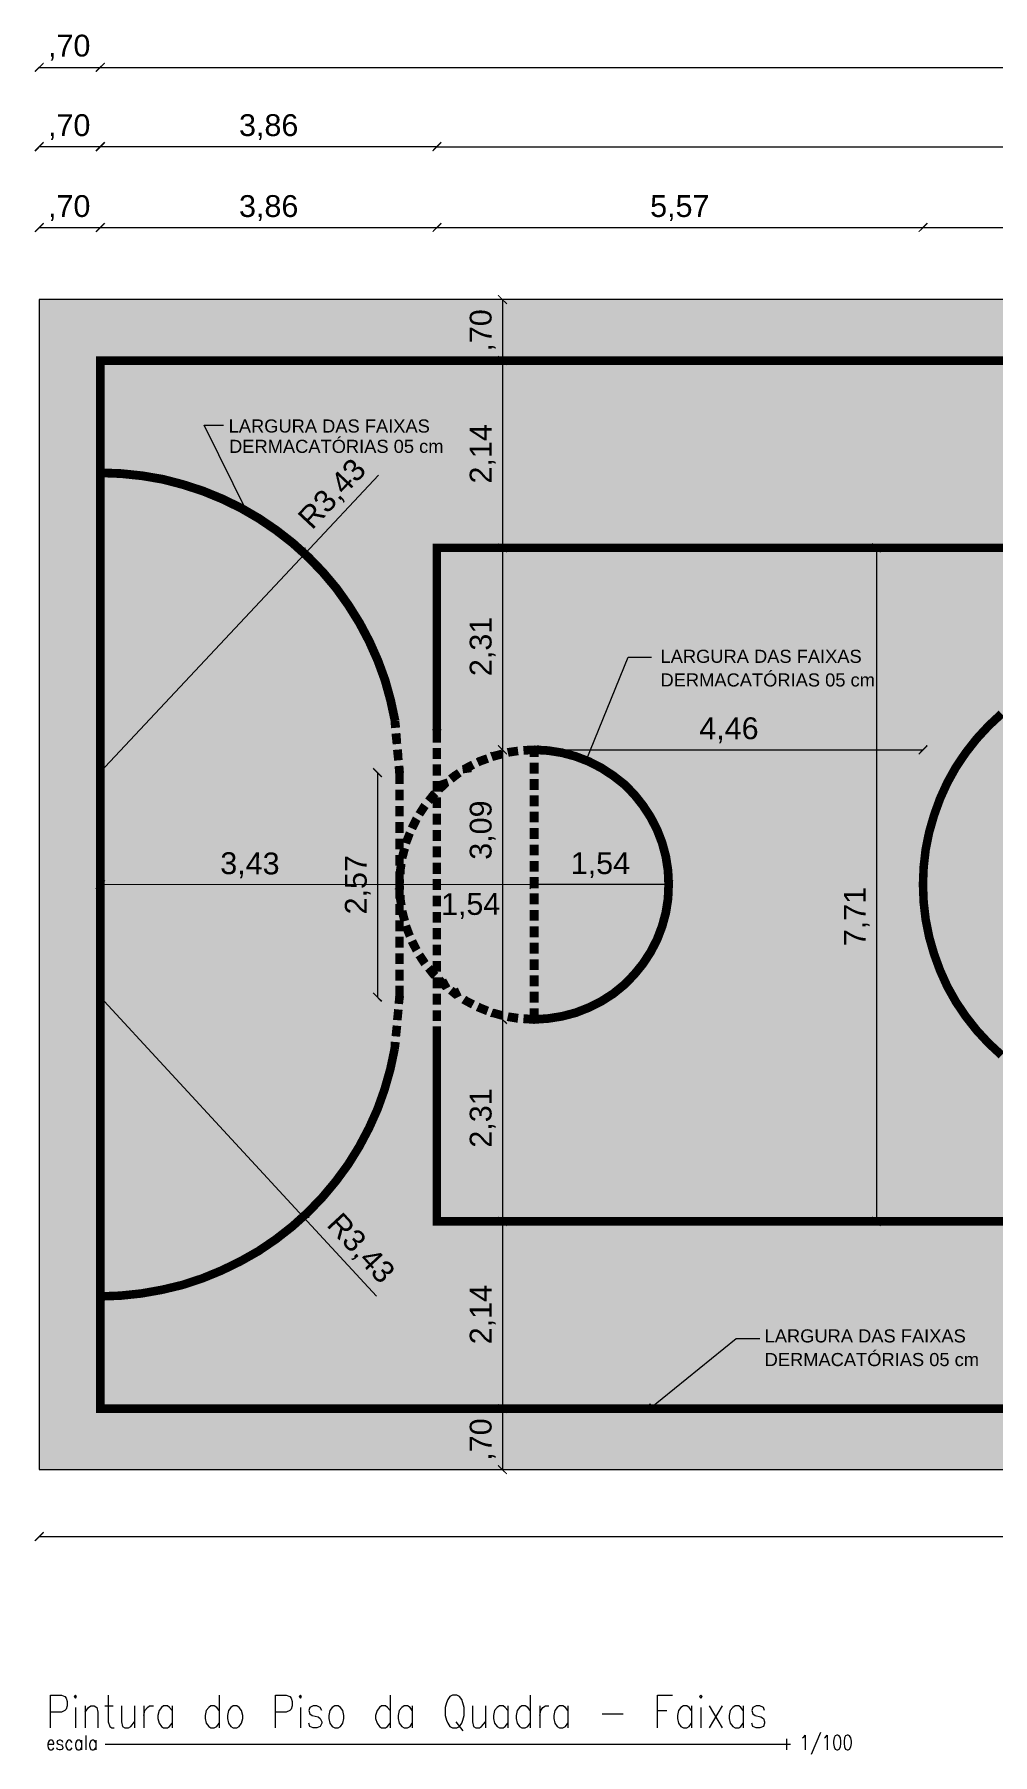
# Model space of a CAD drawing. Extents: x 3377 to 3790, y 1673 to 1846.
# Drawn here: x 3708.98 to 3719.97, y 1737.61 to 1757.32 of the extents above; entities that cross this region are included whole.
import ezdxf

# ---------------------------------------------------------------- set-up
doc = ezdxf.new("R2010")
doc.units = 0
doc.header["$LTSCALE"] = 2
for name, color, linetype in [('PDF12_0', 7, 'Continuous'), ('PDF12_A_Prancha', 7, 'Continuous'), ('PDF12_LINHA', 7, 'Continuous'), ('PDF12_Text', 7, 'Continuous'), ('PDF12_VOLEIBOL', 7, 'Continuous')]:
    doc.layers.add(name, color=color, linetype=linetype)
doc.layers.add('PDF12_BASQUETE', color=7, linetype='Continuous', true_color=0xf8991e)
doc.styles.add('PDF Arial', font='arial.ttf')

msp = doc.modelspace()

# ---------------------------------------------------------------- linework, layer by layer
at = {"layer": 'PDF12_0', "lineweight": 0}
for points in [[(3709.039, 1756.939), (3709.737, 1756.939), (3733.742, 1756.939), (3734.44, 1756.939)], [(3713.598, 1756.029), (3709.737, 1756.029), (3709.039, 1756.029)], [(3709.039, 1755.106), (3709.737, 1755.106), (3713.598, 1755.106), (3719.17, 1755.106), (3721.739, 1755.106), (3724.309, 1755.106), (3729.885, 1755.106), (3733.742, 1755.106), (3734.44, 1755.106)], [(3714.348, 1754.28), (3714.348, 1753.582), (3714.348, 1751.435), (3714.348, 1749.12), (3714.348, 1746.033), (3714.348, 1743.718), (3714.348, 1741.575), (3714.348, 1740.877)], [(3712.929, 1752.269), (3712.083, 1751.368), (3709.737, 1748.866)], [(3718.636, 1751.435), (3718.636, 1743.718)], [(3714.712, 1749.12), (3719.17, 1749.12)], [(3712.917, 1748.861), (3712.917, 1746.287)], [(3716.253, 1747.579), (3714.712, 1747.579), (3713.166, 1747.574), (3709.737, 1747.579)], [(3712.904, 1742.862), (3712.066, 1743.773), (3709.737, 1746.292)], [(3709.039, 1740.111), (3734.44, 1740.111)]]:
    msp.add_lwpolyline(points, dxfattribs=at)
at = {"layer": 'PDF12_0', "color": 9, "lineweight": 0, "true_color": 0xc6c6c6}
msp.add_lwpolyline([(3709.039, 1740.877), (3734.44, 1740.877), (3734.44, 1754.28), (3709.039, 1754.28)], close=True, dxfattribs=at)
at = {"layer": 'PDF12_0', "color": 152, "lineweight": 0, "true_color": 0x2676ba}
for points, const_width in [([(3713.118, 1749.45), (3713.067, 1749.687), (3713.003, 1749.918), (3712.921, 1750.142), (3712.823, 1750.362), (3712.711, 1750.574), (3712.584, 1750.777), (3712.445, 1750.972), (3712.29, 1751.156), (3712.125, 1751.327), (3711.945, 1751.49), (3711.757, 1751.636), (3711.56, 1751.77), (3711.352, 1751.891), (3711.136, 1751.996), (3710.914, 1752.087), (3710.685, 1752.161), (3710.455, 1752.221), (3710.218, 1752.261), (3709.978, 1752.286), (3709.737, 1752.295)], 0.101), ([(3720.069, 1749.535), (3719.921, 1749.397), (3719.784, 1749.249), (3719.659, 1749.09), (3719.546, 1748.923), (3719.447, 1748.745), (3719.364, 1748.563), (3719.295, 1748.372), (3719.239, 1748.178), (3719.199, 1747.981), (3719.176, 1747.78), (3719.168, 1747.579), (3719.176, 1747.375), (3719.199, 1747.176), (3719.239, 1746.977), (3719.295, 1746.783), (3719.364, 1746.594), (3719.447, 1746.41), (3719.546, 1746.234), (3719.659, 1746.067), (3719.784, 1745.908), (3719.921, 1745.76), (3720.069, 1745.623)], 0.0973), ([(3709.729, 1742.86), (3709.97, 1742.869), (3710.209, 1742.894), (3710.446, 1742.936), (3710.677, 1742.991), (3710.906, 1743.066), (3711.128, 1743.157), (3711.344, 1743.262), (3711.551, 1743.379), (3711.75, 1743.514), (3711.941, 1743.663), (3712.116, 1743.821), (3712.284, 1743.995), (3712.438, 1744.179), (3712.58, 1744.372), (3712.707, 1744.577), (3712.819, 1744.789), (3712.917, 1745.007), (3712.997, 1745.231), (3713.063, 1745.462), (3713.113, 1745.699)], 0.0976)]:
    msp.add_lwpolyline(points, dxfattribs=dict(at, const_width=const_width))
at = {"layer": 'PDF12_0', "color": 30, "lineweight": 0, "true_color": 0xf8991e}
for points in [[(3714.25, 1748.997), (3714.216, 1749.094)], [(3714.661, 1749.137), (3714.762, 1749.137)], [(3713.289, 1748.04), (3713.196, 1748.07)], [(3713.196, 1747.087), (3713.289, 1747.117)], [(3714.216, 1746.063), (3714.25, 1746.156)], [(3714.712, 1745.983), (3714.712, 1746.084)]]:
    msp.add_lwpolyline(points, dxfattribs=at)
for points, const_width in [([(3714.712, 1746.033), (3714.873, 1746.044), (3715.031, 1746.069), (3715.188, 1746.11), (3715.338, 1746.169), (3715.482, 1746.241), (3715.618, 1746.328), (3715.745, 1746.431), (3715.857, 1746.546), (3715.958, 1746.67), (3716.047, 1746.806), (3716.121, 1746.95), (3716.179, 1747.102), (3716.221, 1747.257), (3716.246, 1747.416), (3716.253, 1747.579), (3716.246, 1747.739), (3716.221, 1747.898), (3716.179, 1748.055), (3716.121, 1748.205), (3716.047, 1748.349), (3715.958, 1748.485), (3715.857, 1748.612), (3715.745, 1748.726), (3715.618, 1748.825), (3715.482, 1748.914), (3715.338, 1748.988), (3715.188, 1749.046), (3715.031, 1749.088), (3714.873, 1749.113), (3714.712, 1749.122)], 0.0997), ([(3713.662, 1748.777), (3713.679, 1748.726), (3713.621, 1748.669)], 0.102), ([(3714.011, 1748.952), (3713.939, 1748.914), (3713.947, 1748.859)], 0.1), ([(3713.621, 1746.488), (3713.679, 1746.431), (3713.727, 1746.457)], 0.102), ([(3713.757, 1746.368), (3713.806, 1746.328), (3713.859, 1746.353)], 0.0997)]:
    msp.add_lwpolyline(points, dxfattribs=dict(at, const_width=const_width))
at = {"layer": 'PDF12_0', "color": 152, "lineweight": 0, "true_color": 0x2676ba}
for points in [[(3713.217, 1748.866), (3713.12, 1748.857)], [(3713.217, 1746.287), (3713.12, 1746.287)], [(3713.162, 1745.695), (3713.065, 1745.703)]]:
    msp.add_lwpolyline(points, dxfattribs=at)
at = {"layer": 'PDF12_0', "transparency": 33554559}
for points in [[(3709.085, 1756.994), (3708.996, 1756.884), (3708.984, 1756.897)], [(3709.094, 1756.986), (3709.085, 1756.994), (3708.996, 1756.884)], [(3709.784, 1756.994), (3709.695, 1756.884), (3709.682, 1756.897)], [(3709.682, 1756.897), (3709.695, 1756.884), (3709.784, 1756.994)], [(3709.796, 1756.986), (3709.784, 1756.994), (3709.695, 1756.884)], [(3709.695, 1756.884), (3709.784, 1756.994), (3709.796, 1756.986)], [(3709.085, 1756.088), (3708.996, 1755.974), (3708.984, 1755.987)], [(3709.094, 1756.075), (3709.085, 1756.088), (3708.996, 1755.974)], [(3709.784, 1756.088), (3709.695, 1755.974), (3709.682, 1755.987)], [(3709.682, 1755.987), (3709.695, 1755.974), (3709.784, 1756.088)], [(3709.796, 1756.075), (3709.784, 1756.088), (3709.695, 1755.974)], [(3709.695, 1755.974), (3709.784, 1756.088), (3709.796, 1756.075)], [(3713.641, 1756.088), (3713.552, 1755.974), (3713.543, 1755.987)], [(3713.543, 1755.987), (3713.552, 1755.974), (3713.641, 1756.088)], [(3713.653, 1756.075), (3713.641, 1756.088), (3713.552, 1755.974)], [(3713.552, 1755.974), (3713.641, 1756.088), (3713.653, 1756.075)], [(3709.085, 1755.161), (3708.996, 1755.051), (3708.984, 1755.059)], [(3709.094, 1755.148), (3709.085, 1755.161), (3708.996, 1755.051)], [(3709.784, 1755.161), (3709.695, 1755.051), (3709.682, 1755.059)], [(3709.682, 1755.059), (3709.695, 1755.051), (3709.784, 1755.161)], [(3709.796, 1755.148), (3709.784, 1755.161), (3709.695, 1755.051)], [(3709.695, 1755.051), (3709.784, 1755.161), (3709.796, 1755.148)], [(3713.543, 1755.059), (3713.552, 1755.051), (3713.641, 1755.161)], [(3713.641, 1755.161), (3713.552, 1755.051), (3713.543, 1755.059)], [(3713.552, 1755.051), (3713.641, 1755.161), (3713.653, 1755.148)], [(3713.653, 1755.148), (3713.641, 1755.161), (3713.552, 1755.051)], [(3719.115, 1755.059), (3719.123, 1755.051), (3719.212, 1755.161)], [(3719.212, 1755.161), (3719.123, 1755.051), (3719.115, 1755.059)], [(3719.123, 1755.051), (3719.212, 1755.161), (3719.225, 1755.148)], [(3719.225, 1755.148), (3719.212, 1755.161), (3719.123, 1755.051)], [(3714.403, 1754.234), (3714.293, 1754.327), (3714.301, 1754.335)], [(3714.394, 1754.225), (3714.403, 1754.234), (3714.293, 1754.327)], [(3714.403, 1753.535), (3714.293, 1753.624), (3714.301, 1753.637)], [(3714.301, 1753.637), (3714.293, 1753.624), (3714.403, 1753.535)], [(3714.394, 1753.527), (3714.403, 1753.535), (3714.293, 1753.624)], [(3714.293, 1753.624), (3714.403, 1753.535), (3714.394, 1753.527)], [(3712.091, 1751.44), (3712.074, 1751.435), (3712.095, 1751.296)], [(3712.074, 1751.435), (3712.095, 1751.296), (3712.078, 1751.296)], [(3714.403, 1751.393), (3714.293, 1751.482), (3714.301, 1751.49)], [(3714.301, 1751.49), (3714.293, 1751.482), (3714.403, 1751.393)], [(3714.394, 1751.38), (3714.403, 1751.393), (3714.293, 1751.482)], [(3714.293, 1751.482), (3714.403, 1751.393), (3714.394, 1751.38)], [(3718.691, 1751.393), (3718.581, 1751.482), (3718.59, 1751.49)], [(3718.679, 1751.38), (3718.691, 1751.393), (3718.581, 1751.482)], [(3714.403, 1749.077), (3714.293, 1749.166), (3714.301, 1749.179)], [(3714.301, 1749.179), (3714.293, 1749.166), (3714.403, 1749.077)], [(3714.394, 1749.065), (3714.403, 1749.077), (3714.293, 1749.166)], [(3714.293, 1749.166), (3714.403, 1749.077), (3714.394, 1749.065)], [(3714.754, 1749.179), (3714.665, 1749.065), (3714.657, 1749.077)], [(3714.767, 1749.166), (3714.754, 1749.179), (3714.665, 1749.065)], [(3719.115, 1749.077), (3719.123, 1749.065), (3719.212, 1749.179)], [(3719.123, 1749.065), (3719.212, 1749.179), (3719.225, 1749.166)], [(3712.972, 1748.815), (3712.862, 1748.904), (3712.87, 1748.916)], [(3712.959, 1748.806), (3712.972, 1748.815), (3712.862, 1748.904)], [(3709.784, 1747.634), (3709.695, 1747.524), (3709.682, 1747.532)], [(3709.796, 1747.621), (3709.784, 1747.634), (3709.695, 1747.524)], [(3713.111, 1747.528), (3713.124, 1747.519), (3713.213, 1747.629)], [(3713.213, 1747.629), (3713.124, 1747.519), (3713.111, 1747.528)], [(3713.124, 1747.519), (3713.213, 1747.629), (3713.221, 1747.617)], [(3713.221, 1747.621), (3713.213, 1747.629), (3713.124, 1747.519)], [(3714.657, 1747.532), (3714.665, 1747.524), (3714.754, 1747.634)], [(3714.754, 1747.634), (3714.665, 1747.524), (3714.657, 1747.532)], [(3714.665, 1747.524), (3714.754, 1747.634), (3714.767, 1747.621)], [(3714.767, 1747.621), (3714.754, 1747.634), (3714.665, 1747.524)], [(3716.198, 1747.532), (3716.21, 1747.524), (3716.299, 1747.634)], [(3716.21, 1747.524), (3716.299, 1747.634), (3716.308, 1747.621)], [(3712.87, 1746.342), (3712.862, 1746.334), (3712.972, 1746.245)], [(3712.862, 1746.334), (3712.972, 1746.245), (3712.959, 1746.232)], [(3714.301, 1746.088), (3714.293, 1746.08), (3714.403, 1745.991)], [(3714.403, 1745.991), (3714.293, 1746.08), (3714.301, 1746.088)], [(3714.293, 1746.08), (3714.403, 1745.991), (3714.394, 1745.978)], [(3714.394, 1745.978), (3714.403, 1745.991), (3714.293, 1746.08)], [(3712.133, 1743.777), (3711.994, 1743.768), (3711.994, 1743.781)], [(3712.133, 1743.76), (3712.133, 1743.777), (3711.994, 1743.768)], [(3714.301, 1743.777), (3714.293, 1743.764), (3714.403, 1743.675)], [(3714.403, 1743.675), (3714.293, 1743.764), (3714.301, 1743.777)], [(3714.293, 1743.764), (3714.403, 1743.675), (3714.394, 1743.663)], [(3714.394, 1743.663), (3714.403, 1743.675), (3714.293, 1743.764)], [(3718.59, 1743.777), (3718.581, 1743.764), (3718.691, 1743.675)], [(3718.581, 1743.764), (3718.691, 1743.675), (3718.679, 1743.663)], [(3714.301, 1741.63), (3714.293, 1741.622), (3714.403, 1741.533)], [(3714.403, 1741.533), (3714.293, 1741.622), (3714.301, 1741.63)], [(3714.293, 1741.622), (3714.403, 1741.533), (3714.394, 1741.52)], [(3714.394, 1741.52), (3714.403, 1741.533), (3714.293, 1741.622)], [(3714.301, 1740.932), (3714.293, 1740.919), (3714.403, 1740.83)], [(3714.293, 1740.919), (3714.403, 1740.83), (3714.394, 1740.822)], [(3709.085, 1740.166), (3708.996, 1740.055), (3708.984, 1740.064)], [(3709.094, 1740.153), (3709.085, 1740.166), (3708.996, 1740.055)]]:
    msp.add_solid(points, dxfattribs=at)
at = {"layer": 'PDF12_0', "color": 254, "true_color": 0xd8f7bf, "transparency": 33554559}
for points in [[(3734.44, 1754.28), (3709.039, 1754.28), (3734.44, 1740.877)], [(3709.039, 1754.28), (3734.44, 1740.877), (3709.039, 1740.877)]]:
    msp.add_solid(points, dxfattribs=at)
at = {"layer": 'PDF12_0', "color": 9, "true_color": 0xc6c6c6, "transparency": 33554559}
for points in [[(3719.119, 1743.718), (3719.216, 1743.718), (3719.119, 1751.435)], [(3719.216, 1743.718), (3719.119, 1751.435), (3719.216, 1751.435)]]:
    msp.add_solid(points, dxfattribs=at)
at = {"layer": 'PDF12_0', "color": 152, "true_color": 0x2676ba, "transparency": 33554559}
for points in [[(3713.166, 1749.454), (3713.065, 1749.446), (3713.175, 1749.378)], [(3713.065, 1749.446), (3713.175, 1749.378), (3713.073, 1749.369)], [(3713.179, 1749.314), (3713.077, 1749.306), (3713.188, 1749.192)], [(3713.077, 1749.306), (3713.188, 1749.192), (3713.09, 1749.183)], [(3713.196, 1749.128), (3713.094, 1749.12), (3713.204, 1749.005)], [(3713.094, 1749.12), (3713.204, 1749.005), (3713.107, 1748.997)], [(3713.213, 1748.942), (3713.111, 1748.933), (3713.217, 1748.866)], [(3713.111, 1748.933), (3713.217, 1748.866), (3713.12, 1748.857)], [(3713.217, 1748.861), (3713.12, 1748.861), (3713.217, 1748.73)], [(3713.12, 1748.861), (3713.217, 1748.73), (3713.12, 1748.73)], [(3713.217, 1748.667), (3713.12, 1748.667), (3713.217, 1748.544)], [(3713.12, 1748.667), (3713.217, 1748.544), (3713.12, 1748.544)], [(3713.217, 1748.48), (3713.12, 1748.48), (3713.217, 1748.358)], [(3713.12, 1748.48), (3713.217, 1748.358), (3713.12, 1748.358)], [(3713.217, 1748.294), (3713.12, 1748.294), (3713.217, 1748.167)], [(3713.12, 1748.294), (3713.217, 1748.167), (3713.12, 1748.167)], [(3713.217, 1748.104), (3713.12, 1748.104), (3713.217, 1747.981)], [(3713.12, 1748.104), (3713.217, 1747.981), (3713.12, 1747.981)], [(3713.217, 1747.917), (3713.12, 1747.917), (3713.217, 1747.794)], [(3713.12, 1747.917), (3713.217, 1747.794), (3713.12, 1747.794)], [(3713.217, 1747.731), (3713.12, 1747.731), (3713.217, 1747.604)], [(3713.12, 1747.731), (3713.217, 1747.604), (3713.12, 1747.604)], [(3713.217, 1747.545), (3713.12, 1747.545), (3713.217, 1747.418)], [(3713.12, 1747.545), (3713.217, 1747.418), (3713.12, 1747.418)], [(3713.217, 1747.354), (3713.12, 1747.354), (3713.217, 1747.231)], [(3713.12, 1747.354), (3713.217, 1747.231), (3713.12, 1747.231)], [(3713.217, 1747.168), (3713.12, 1747.168), (3713.217, 1747.041)], [(3713.12, 1747.168), (3713.217, 1747.041), (3713.12, 1747.041)], [(3713.217, 1746.982), (3713.12, 1746.982), (3713.217, 1746.855)], [(3713.12, 1746.982), (3713.217, 1746.855), (3713.12, 1746.855)], [(3713.217, 1746.791), (3713.12, 1746.791), (3713.217, 1746.668)], [(3713.12, 1746.791), (3713.217, 1746.668), (3713.12, 1746.668)], [(3713.217, 1746.605), (3713.12, 1746.605), (3713.217, 1746.478)], [(3713.12, 1746.605), (3713.217, 1746.478), (3713.12, 1746.478)], [(3713.12, 1746.292), (3713.209, 1746.207), (3713.111, 1746.215)], [(3713.217, 1746.419), (3713.12, 1746.419), (3713.217, 1746.287)], [(3713.12, 1746.419), (3713.217, 1746.287), (3713.12, 1746.287)], [(3713.217, 1746.283), (3713.12, 1746.292), (3713.209, 1746.207)], [(3713.107, 1746.152), (3713.192, 1746.021), (3713.094, 1746.029)], [(3713.204, 1746.143), (3713.107, 1746.152), (3713.192, 1746.021)], [(3713.09, 1745.966), (3713.175, 1745.834), (3713.077, 1745.843)], [(3713.188, 1745.957), (3713.09, 1745.966), (3713.175, 1745.834)], [(3713.069, 1745.779), (3713.162, 1745.695), (3713.065, 1745.703)], [(3713.171, 1745.771), (3713.069, 1745.779), (3713.162, 1745.695)]]:
    msp.add_solid(points, dxfattribs=at)
at = {"layer": 'PDF12_0', "color": 30, "true_color": 0xf8991e, "transparency": 33554559}
for points in [[(3714.064, 1749.035), (3714.102, 1748.942), (3714.043, 1749.022)], [(3714.161, 1749.069), (3714.195, 1748.976), (3714.064, 1749.035)], [(3714.195, 1748.976), (3714.064, 1749.035), (3714.102, 1748.942)], [(3714.339, 1749.124), (3714.36, 1749.026), (3714.221, 1749.094)], [(3714.36, 1749.026), (3714.221, 1749.094), (3714.25, 1748.997)], [(3714.521, 1749.158), (3714.534, 1749.06), (3714.398, 1749.141)], [(3714.534, 1749.06), (3714.398, 1749.141), (3714.42, 1749.043)], [(3714.712, 1749.17), (3714.712, 1749.073), (3714.585, 1749.166)], [(3714.712, 1749.073), (3714.585, 1749.166), (3714.593, 1749.065)], [(3714.661, 1749.039), (3714.762, 1749.039), (3714.661, 1749.137)], [(3714.762, 1749.039), (3714.661, 1749.137), (3714.762, 1749.137)], [(3713.776, 1748.866), (3713.835, 1748.785), (3713.725, 1748.827)], [(3713.835, 1748.785), (3713.725, 1748.827), (3713.789, 1748.747)], [(3713.827, 1748.899), (3713.882, 1748.819), (3713.776, 1748.866)], [(3713.882, 1748.819), (3713.776, 1748.866), (3713.835, 1748.785)], [(3714.102, 1748.942), (3714.043, 1749.022), (3714.085, 1748.933)], [(3714.661, 1748.849), (3714.762, 1748.849), (3714.661, 1748.976)], [(3714.762, 1748.849), (3714.661, 1748.976), (3714.762, 1748.976)], [(3713.526, 1748.645), (3713.602, 1748.578), (3713.463, 1748.565)], [(3713.543, 1748.658), (3713.615, 1748.59), (3713.526, 1748.645)], [(3713.615, 1748.59), (3713.526, 1748.645), (3713.602, 1748.578)], [(3714.661, 1748.662), (3714.762, 1748.662), (3714.661, 1748.789)], [(3714.762, 1748.662), (3714.661, 1748.789), (3714.762, 1748.789)], [(3713.42, 1748.514), (3713.501, 1748.455), (3713.353, 1748.408)], [(3713.501, 1748.455), (3713.353, 1748.408), (3713.437, 1748.358)], [(3713.602, 1748.578), (3713.463, 1748.565), (3713.539, 1748.502)], [(3714.661, 1748.476), (3714.762, 1748.476), (3714.661, 1748.599)], [(3714.762, 1748.476), (3714.661, 1748.599), (3714.762, 1748.599)], [(3713.323, 1748.358), (3713.408, 1748.307), (3713.264, 1748.243)], [(3713.408, 1748.307), (3713.264, 1748.243), (3713.357, 1748.201)], [(3714.661, 1748.29), (3714.762, 1748.29), (3714.661, 1748.413)], [(3714.762, 1748.29), (3714.661, 1748.413), (3714.762, 1748.413)], [(3713.243, 1748.188), (3713.331, 1748.15), (3713.196, 1748.07)], [(3713.331, 1748.15), (3713.196, 1748.07), (3713.289, 1748.04)], [(3714.661, 1748.099), (3714.762, 1748.099), (3714.661, 1748.226)], [(3714.762, 1748.099), (3714.661, 1748.226), (3714.762, 1748.226)], [(3713.154, 1747.909), (3713.251, 1747.888), (3713.149, 1747.888)], [(3713.251, 1747.888), (3713.149, 1747.888), (3713.247, 1747.871)], [(3713.179, 1748.01), (3713.276, 1747.981), (3713.154, 1747.909)], [(3713.276, 1747.981), (3713.154, 1747.909), (3713.251, 1747.888)], [(3714.661, 1747.913), (3714.762, 1747.913), (3714.661, 1748.036)], [(3714.762, 1747.913), (3714.661, 1748.036), (3714.762, 1748.036)], [(3714.661, 1747.727), (3714.762, 1747.727), (3714.661, 1747.85)], [(3714.762, 1747.727), (3714.661, 1747.85), (3714.762, 1747.85)], [(3713.128, 1747.744), (3713.226, 1747.735), (3713.124, 1747.701)], [(3713.226, 1747.735), (3713.124, 1747.701), (3713.226, 1747.697)], [(3713.141, 1747.828), (3713.238, 1747.811), (3713.128, 1747.744)], [(3713.238, 1747.811), (3713.128, 1747.744), (3713.226, 1747.735)], [(3714.661, 1747.536), (3714.762, 1747.536), (3714.661, 1747.663)], [(3714.762, 1747.536), (3714.661, 1747.663), (3714.762, 1747.663)], [(3713.12, 1747.642), (3713.221, 1747.638), (3713.12, 1747.579)], [(3713.221, 1747.638), (3713.12, 1747.579), (3713.217, 1747.579)], [(3713.12, 1747.579), (3713.217, 1747.579), (3713.12, 1747.515)], [(3713.217, 1747.579), (3713.12, 1747.515), (3713.221, 1747.519)], [(3713.124, 1747.452), (3713.226, 1747.46), (3713.128, 1747.413)], [(3713.226, 1747.46), (3713.128, 1747.413), (3713.226, 1747.422)], [(3714.661, 1747.35), (3714.762, 1747.35), (3714.661, 1747.477)], [(3714.762, 1747.35), (3714.661, 1747.477), (3714.762, 1747.477)], [(3713.128, 1747.413), (3713.226, 1747.422), (3713.141, 1747.329)], [(3713.226, 1747.422), (3713.141, 1747.329), (3713.238, 1747.346)], [(3713.149, 1747.27), (3713.247, 1747.286), (3713.154, 1747.248)], [(3713.247, 1747.286), (3713.154, 1747.248), (3713.251, 1747.27)], [(3713.154, 1747.248), (3713.251, 1747.27), (3713.179, 1747.147)], [(3713.251, 1747.27), (3713.179, 1747.147), (3713.276, 1747.172)], [(3714.661, 1747.164), (3714.762, 1747.164), (3714.661, 1747.286)], [(3714.762, 1747.164), (3714.661, 1747.286), (3714.762, 1747.286)], [(3713.196, 1747.087), (3713.289, 1747.117), (3713.243, 1746.969)], [(3713.289, 1747.117), (3713.243, 1746.969), (3713.331, 1747.007)], [(3714.661, 1746.973), (3714.762, 1746.973), (3714.661, 1747.1)], [(3714.762, 1746.973), (3714.661, 1747.1), (3714.762, 1747.1)], [(3713.264, 1746.91), (3713.357, 1746.952), (3713.323, 1746.8)], [(3713.357, 1746.952), (3713.323, 1746.8), (3713.408, 1746.85)], [(3714.661, 1746.787), (3714.762, 1746.787), (3714.661, 1746.914)], [(3714.762, 1746.787), (3714.661, 1746.914), (3714.762, 1746.914)], [(3713.353, 1746.745), (3713.437, 1746.8), (3713.42, 1746.643)], [(3713.437, 1746.8), (3713.42, 1746.643), (3713.501, 1746.702)], [(3714.661, 1746.601), (3714.762, 1746.601), (3714.661, 1746.723)], [(3714.762, 1746.601), (3714.661, 1746.723), (3714.762, 1746.723)], [(3713.463, 1746.592), (3713.539, 1746.656), (3713.526, 1746.512)], [(3713.539, 1746.656), (3713.526, 1746.512), (3713.602, 1746.579)], [(3713.526, 1746.512), (3713.602, 1746.579), (3713.543, 1746.499)], [(3713.602, 1746.579), (3713.543, 1746.499), (3713.615, 1746.567)], [(3714.661, 1746.414), (3714.762, 1746.414), (3714.661, 1746.537)], [(3714.762, 1746.414), (3714.661, 1746.537), (3714.762, 1746.537)], [(3713.878, 1746.22), (3713.933, 1746.304), (3713.916, 1746.198)], [(3713.933, 1746.304), (3713.916, 1746.198), (3713.962, 1746.283)], [(3713.916, 1746.198), (3713.962, 1746.283), (3713.988, 1746.16)], [(3713.962, 1746.283), (3713.988, 1746.16), (3714.034, 1746.249)], [(3714.661, 1746.224), (3714.762, 1746.224), (3714.661, 1746.351)], [(3714.762, 1746.224), (3714.661, 1746.351), (3714.762, 1746.351)], [(3714.043, 1746.131), (3714.085, 1746.224), (3714.064, 1746.122)], [(3714.085, 1746.224), (3714.064, 1746.122), (3714.102, 1746.215)], [(3714.064, 1746.122), (3714.102, 1746.215), (3714.161, 1746.084)], [(3714.102, 1746.215), (3714.161, 1746.084), (3714.195, 1746.177)], [(3714.221, 1746.063), (3714.25, 1746.156), (3714.339, 1746.029)], [(3714.25, 1746.156), (3714.339, 1746.029), (3714.36, 1746.126)], [(3714.398, 1746.016), (3714.42, 1746.114), (3714.521, 1745.995)], [(3714.42, 1746.114), (3714.521, 1745.995), (3714.534, 1746.097)], [(3714.585, 1745.991), (3714.593, 1746.093), (3714.712, 1745.983)], [(3714.593, 1746.093), (3714.712, 1745.983), (3714.712, 1746.084)], [(3714.661, 1746.063), (3714.762, 1746.063), (3714.661, 1746.16)], [(3714.762, 1746.063), (3714.661, 1746.16), (3714.762, 1746.16)]]:
    msp.add_solid(points, dxfattribs=at)
at = {"layer": 'PDF12_A_Prancha', "color": 1, "lineweight": 0}
for points in [[(3709.17, 1737.917), (3709.17, 1738.293), (3709.293, 1738.293), (3709.331, 1738.277), (3709.348, 1738.26), (3709.36, 1738.221), (3709.36, 1738.171), (3709.348, 1738.133), (3709.331, 1738.116), (3709.293, 1738.099), (3709.17, 1738.099)], [(3709.83, 1738.293), (3709.83, 1737.989), (3709.847, 1737.934), (3709.873, 1737.917), (3709.898, 1737.917)], [(3711.1, 1738.293), (3711.1, 1737.917)], [(3711.748, 1737.917), (3711.748, 1738.293), (3711.871, 1738.293), (3711.913, 1738.277), (3711.926, 1738.26), (3711.939, 1738.221), (3711.939, 1738.171), (3711.926, 1738.133), (3711.913, 1738.116), (3711.871, 1738.099), (3711.748, 1738.099)], [(3713.061, 1738.293), (3713.061, 1737.917)], [(3714.665, 1738.293), (3714.665, 1737.917)], [(3716.126, 1737.917), (3716.126, 1738.293), (3716.299, 1738.293)], [(3709.454, 1738.15), (3709.454, 1737.917)], [(3709.564, 1738.171), (3709.564, 1737.917)], [(3709.564, 1738.099), (3709.602, 1738.15), (3709.631, 1738.171), (3709.669, 1738.171), (3709.699, 1738.15), (3709.712, 1738.099), (3709.712, 1737.917)], [(3709.792, 1738.171), (3709.885, 1738.171)], [(3709.983, 1738.171), (3709.983, 1737.989), (3709.995, 1737.934), (3710.021, 1737.917), (3710.063, 1737.917), (3710.089, 1737.934), (3710.131, 1737.989)], [(3710.131, 1738.171), (3710.131, 1737.917)], [(3710.237, 1738.171), (3710.237, 1737.917)], [(3710.237, 1738.061), (3710.249, 1738.116), (3710.279, 1738.15), (3710.304, 1738.171), (3710.347, 1738.171)], [(3710.563, 1738.116), (3710.533, 1738.15), (3710.508, 1738.171), (3710.465, 1738.171), (3710.44, 1738.15), (3710.415, 1738.116), (3710.398, 1738.061), (3710.398, 1738.027), (3710.415, 1737.972), (3710.44, 1737.934), (3710.465, 1737.917), (3710.508, 1737.917), (3710.533, 1737.934), (3710.563, 1737.972)], [(3710.563, 1738.171), (3710.563, 1737.917)], [(3711.1, 1738.116), (3711.075, 1738.15), (3711.045, 1738.171), (3711.007, 1738.171), (3710.982, 1738.15), (3710.952, 1738.116), (3710.94, 1738.061), (3710.94, 1738.027), (3710.952, 1737.972), (3710.982, 1737.934), (3711.007, 1737.917), (3711.045, 1737.917), (3711.075, 1737.934), (3711.1, 1737.972)], [(3712.032, 1738.15), (3712.032, 1737.917)], [(3712.277, 1738.116), (3712.26, 1738.15), (3712.222, 1738.171), (3712.18, 1738.171), (3712.142, 1738.15), (3712.129, 1738.116), (3712.142, 1738.078), (3712.167, 1738.061), (3712.235, 1738.044), (3712.26, 1738.027), (3712.277, 1737.989), (3712.277, 1737.972), (3712.26, 1737.934), (3712.222, 1737.917), (3712.18, 1737.917), (3712.142, 1737.934), (3712.129, 1737.972)], [(3713.061, 1738.116), (3713.031, 1738.15), (3713.006, 1738.171), (3712.963, 1738.171), (3712.938, 1738.15), (3712.912, 1738.116), (3712.895, 1738.061), (3712.895, 1738.027), (3712.912, 1737.972), (3712.938, 1737.934), (3712.963, 1737.917), (3713.006, 1737.917), (3713.031, 1737.934), (3713.061, 1737.972)], [(3713.315, 1738.116), (3713.289, 1738.15), (3713.26, 1738.171), (3713.221, 1738.171), (3713.196, 1738.15), (3713.166, 1738.116), (3713.154, 1738.061), (3713.154, 1738.027), (3713.166, 1737.972), (3713.196, 1737.934), (3713.221, 1737.917), (3713.26, 1737.917), (3713.289, 1737.934), (3713.315, 1737.972)], [(3713.315, 1738.171), (3713.315, 1737.917)], [(3713.814, 1737.989), (3713.895, 1737.883)], [(3714.005, 1738.171), (3714.005, 1737.989), (3714.017, 1737.934), (3714.043, 1737.917), (3714.085, 1737.917), (3714.11, 1737.934), (3714.153, 1737.989)], [(3714.153, 1738.171), (3714.153, 1737.917)], [(3714.411, 1738.116), (3714.381, 1738.15), (3714.356, 1738.171), (3714.314, 1738.171), (3714.288, 1738.15), (3714.259, 1738.116), (3714.246, 1738.061), (3714.246, 1738.027), (3714.259, 1737.972), (3714.288, 1737.934), (3714.314, 1737.917), (3714.356, 1737.917), (3714.381, 1737.934), (3714.411, 1737.972)], [(3714.411, 1738.171), (3714.411, 1737.917)], [(3714.665, 1738.116), (3714.64, 1738.15), (3714.61, 1738.171), (3714.572, 1738.171), (3714.542, 1738.15), (3714.517, 1738.116), (3714.504, 1738.061), (3714.504, 1738.027), (3714.517, 1737.972), (3714.542, 1737.934), (3714.572, 1737.917), (3714.61, 1737.917), (3714.64, 1737.934), (3714.665, 1737.972)], [(3714.775, 1738.171), (3714.775, 1737.917)], [(3714.775, 1738.061), (3714.788, 1738.116), (3714.813, 1738.15), (3714.843, 1738.171), (3714.881, 1738.171)], [(3715.097, 1738.116), (3715.072, 1738.15), (3715.042, 1738.171), (3715.004, 1738.171), (3714.974, 1738.15), (3714.949, 1738.116), (3714.936, 1738.061), (3714.936, 1738.027), (3714.949, 1737.972), (3714.974, 1737.934), (3715.004, 1737.917), (3715.042, 1737.917), (3715.072, 1737.934), (3715.097, 1737.972)], [(3715.097, 1738.171), (3715.097, 1737.917)], [(3715.491, 1738.078), (3715.732, 1738.078)], [(3716.126, 1738.116), (3716.232, 1738.116)], [(3716.515, 1738.116), (3716.49, 1738.15), (3716.46, 1738.171), (3716.422, 1738.171), (3716.392, 1738.15), (3716.367, 1738.116), (3716.354, 1738.061), (3716.354, 1738.027), (3716.367, 1737.972), (3716.392, 1737.934), (3716.422, 1737.917), (3716.46, 1737.917), (3716.49, 1737.934), (3716.515, 1737.972)], [(3716.515, 1738.171), (3716.515, 1737.917)], [(3716.621, 1738.15), (3716.621, 1737.917)], [(3716.718, 1738.171), (3716.867, 1737.917)], [(3716.867, 1738.171), (3716.718, 1737.917)], [(3717.108, 1738.116), (3717.082, 1738.15), (3717.057, 1738.171), (3717.015, 1738.171), (3716.989, 1738.15), (3716.96, 1738.116), (3716.947, 1738.061), (3716.947, 1738.027), (3716.96, 1737.972), (3716.989, 1737.934), (3717.015, 1737.917), (3717.057, 1737.917), (3717.082, 1737.934), (3717.108, 1737.972)], [(3717.108, 1738.171), (3717.108, 1737.917)], [(3717.353, 1738.116), (3717.341, 1738.15), (3717.298, 1738.171), (3717.256, 1738.171), (3717.218, 1738.15), (3717.205, 1738.116), (3717.218, 1738.078), (3717.243, 1738.061), (3717.311, 1738.044), (3717.341, 1738.027), (3717.353, 1737.989), (3717.353, 1737.972), (3717.341, 1737.934), (3717.298, 1737.917), (3717.256, 1737.917), (3717.218, 1737.934), (3717.205, 1737.972)], [(3709.572, 1737.832), (3709.572, 1737.667)], [(3717.603, 1737.794), (3717.603, 1737.667)], [(3717.789, 1737.802), (3717.802, 1737.811), (3717.819, 1737.836), (3717.819, 1737.667)], [(3717.993, 1737.866), (3717.887, 1737.612)], [(3718.039, 1737.802), (3718.052, 1737.811), (3718.069, 1737.836), (3718.069, 1737.667)], [(3709.136, 1737.73), (3709.208, 1737.73), (3709.208, 1737.743), (3709.2, 1737.76), (3709.195, 1737.768), (3709.183, 1737.777), (3709.166, 1737.777), (3709.153, 1737.768), (3709.14, 1737.752), (3709.136, 1737.73), (3709.136, 1737.713), (3709.14, 1737.688), (3709.153, 1737.671), (3709.166, 1737.667), (3709.183, 1737.667), (3709.195, 1737.671), (3709.208, 1737.688)], [(3709.31, 1737.752), (3709.301, 1737.768), (3709.284, 1737.777), (3709.267, 1737.777), (3709.25, 1737.768), (3709.242, 1737.752), (3709.25, 1737.739), (3709.259, 1737.73), (3709.293, 1737.722), (3709.301, 1737.713), (3709.31, 1737.697), (3709.31, 1737.688), (3709.301, 1737.671), (3709.284, 1737.667), (3709.267, 1737.667), (3709.25, 1737.671), (3709.242, 1737.688)], [(3709.415, 1737.752), (3709.403, 1737.768), (3709.394, 1737.777), (3709.373, 1737.777), (3709.365, 1737.768), (3709.352, 1737.752), (3709.343, 1737.73), (3709.343, 1737.713), (3709.352, 1737.688), (3709.365, 1737.671), (3709.373, 1737.667), (3709.394, 1737.667), (3709.403, 1737.671), (3709.415, 1737.688)], [(3709.525, 1737.752), (3709.513, 1737.768), (3709.5, 1737.777), (3709.483, 1737.777), (3709.47, 1737.768), (3709.458, 1737.752), (3709.454, 1737.73), (3709.454, 1737.713), (3709.458, 1737.688), (3709.47, 1737.671), (3709.483, 1737.667), (3709.5, 1737.667), (3709.513, 1737.671), (3709.525, 1737.688)], [(3709.525, 1737.777), (3709.525, 1737.667)], [(3709.686, 1737.752), (3709.674, 1737.768), (3709.661, 1737.777), (3709.644, 1737.777), (3709.631, 1737.768), (3709.623, 1737.752), (3709.614, 1737.73), (3709.614, 1737.713), (3709.623, 1737.688), (3709.631, 1737.671), (3709.644, 1737.667), (3709.661, 1737.667), (3709.674, 1737.671), (3709.686, 1737.688)], [(3709.686, 1737.777), (3709.686, 1737.667)], [(3709.796, 1737.73), (3717.65, 1737.73)]]:
    msp.add_lwpolyline(points, dxfattribs=at)
for points in [[(3709.441, 1738.277), (3709.454, 1738.26), (3709.466, 1738.277), (3709.454, 1738.293)], [(3712.019, 1738.277), (3712.032, 1738.26), (3712.044, 1738.277), (3712.032, 1738.293)], [(3713.776, 1738.293), (3713.746, 1738.277), (3713.721, 1738.243), (3713.708, 1738.205), (3713.691, 1738.15), (3713.691, 1738.061), (3713.708, 1738.006), (3713.721, 1737.972), (3713.746, 1737.934), (3713.776, 1737.917), (3713.827, 1737.917), (3713.856, 1737.934), (3713.882, 1737.972), (3713.895, 1738.006), (3713.911, 1738.061), (3713.911, 1738.15), (3713.895, 1738.205), (3713.882, 1738.243), (3713.856, 1738.277), (3713.827, 1738.293)], [(3716.608, 1738.277), (3716.621, 1738.26), (3716.638, 1738.277), (3716.621, 1738.293)], [(3711.261, 1738.171), (3711.236, 1738.15), (3711.21, 1738.116), (3711.198, 1738.061), (3711.198, 1738.027), (3711.21, 1737.972), (3711.236, 1737.934), (3711.261, 1737.917), (3711.304, 1737.917), (3711.329, 1737.934), (3711.359, 1737.972), (3711.371, 1738.027), (3711.371, 1738.061), (3711.359, 1738.116), (3711.329, 1738.15), (3711.304, 1738.171)], [(3712.426, 1738.171), (3712.396, 1738.15), (3712.37, 1738.116), (3712.358, 1738.061), (3712.358, 1738.027), (3712.37, 1737.972), (3712.396, 1737.934), (3712.426, 1737.917), (3712.464, 1737.917), (3712.493, 1737.934), (3712.519, 1737.972), (3712.531, 1738.027), (3712.531, 1738.061), (3712.519, 1738.116), (3712.493, 1738.15), (3712.464, 1738.171)], [(3718.179, 1737.836), (3718.162, 1737.828), (3718.149, 1737.802), (3718.141, 1737.764), (3718.141, 1737.739), (3718.149, 1737.701), (3718.162, 1737.675), (3718.179, 1737.667), (3718.192, 1737.667), (3718.209, 1737.675), (3718.221, 1737.701), (3718.226, 1737.739), (3718.226, 1737.764), (3718.221, 1737.802), (3718.209, 1737.828), (3718.192, 1737.836)], [(3718.298, 1737.836), (3718.281, 1737.828), (3718.268, 1737.802), (3718.264, 1737.764), (3718.264, 1737.739), (3718.268, 1737.701), (3718.281, 1737.675), (3718.298, 1737.667), (3718.31, 1737.667), (3718.327, 1737.675), (3718.34, 1737.701), (3718.348, 1737.739), (3718.348, 1737.764), (3718.34, 1737.802), (3718.327, 1737.828), (3718.31, 1737.836)]]:
    msp.add_lwpolyline(points, close=True, dxfattribs=at)
at = {"layer": 'PDF12_BASQUETE', "lineweight": 0, "const_width": 0.0974}
msp.add_lwpolyline([(3709.739, 1753.58), (3709.739, 1741.575), (3733.74, 1741.575), (3733.74, 1753.58)], close=True, dxfattribs=at)
at = {"layer": 'PDF12_BASQUETE', "transparency": 33554559}
for points in [[(3714.72, 1749.17), (3709.729, 1750.102), (3709.75, 1750.199)], [(3714.699, 1749.073), (3714.72, 1749.17), (3709.729, 1750.102)], [(3714.699, 1746.084), (3709.75, 1744.958), (3709.729, 1745.055)], [(3714.72, 1745.987), (3714.699, 1746.084), (3709.75, 1744.958)]]:
    msp.add_solid(points, dxfattribs=at)
at = {"layer": 'PDF12_LINHA', "lineweight": 0}
for points in [[(3711.431, 1751.829), (3710.931, 1752.841), (3711.151, 1752.841)], [(3715.309, 1749.001), (3715.791, 1750.182), (3716.058, 1750.182)], [(3716.037, 1741.575), (3717.027, 1742.38), (3717.298, 1742.38)]]:
    msp.add_lwpolyline(points, dxfattribs=at)
at = {"layer": 'PDF12_VOLEIBOL', "lineweight": 0}
for points in [[(3713.598, 1756.029), (3729.885, 1756.029)], [(3711.373, 1751.842), (3711.405, 1751.833), (3711.405, 1751.808)], [(3715.264, 1748.988), (3715.296, 1748.98), (3715.296, 1748.955)], [(3715.99, 1741.563), (3716.016, 1741.563), (3716.024, 1741.529)]]:
    msp.add_lwpolyline(points, dxfattribs=at)
at = {"layer": 'PDF12_VOLEIBOL', "color": 9, "lineweight": 0, "true_color": 0xc6c7ca, "const_width": 0.0974}
for points in [[(3713.596, 1749.352), (3713.596, 1751.435), (3729.883, 1751.435), (3729.883, 1749.352), (3729.883, 1749.204)], [(3729.883, 1745.805), (3729.883, 1743.72), (3713.596, 1743.72), (3713.596, 1745.805)]]:
    msp.add_lwpolyline(points, dxfattribs=at)
at = {"layer": 'PDF12_VOLEIBOL', "color": 9, "lineweight": 0, "true_color": 0xc6c7ca}
msp.add_lwpolyline([(3713.645, 1749.352), (3713.547, 1749.352)], dxfattribs=at)
at = {"layer": 'PDF12_VOLEIBOL', "lineweight": 0, "const_width": 0.0449}
msp.add_lwpolyline([(3716.06, 1741.588), (3716.049, 1741.599), (3716.024, 1741.622)], dxfattribs=at)
at = {"layer": 'PDF12_VOLEIBOL', "transparency": 33554559}
for points in [[(3711.376, 1751.88), (3711.371, 1751.855), (3711.418, 1751.855)], [(3711.418, 1751.855), (3711.393, 1751.897), (3711.376, 1751.88)], [(3711.418, 1751.905), (3711.418, 1751.855), (3711.393, 1751.897)], [(3711.443, 1751.897), (3711.422, 1751.855), (3711.418, 1751.905)], [(3711.422, 1751.855), (3711.418, 1751.905), (3711.418, 1751.855)], [(3711.418, 1751.804), (3711.418, 1751.85), (3711.443, 1751.812)], [(3711.418, 1751.85), (3711.443, 1751.812), (3711.422, 1751.85)], [(3711.464, 1751.88), (3711.443, 1751.897), (3711.422, 1751.855)], [(3711.422, 1751.855), (3711.469, 1751.855), (3711.464, 1751.88)], [(3711.422, 1751.85), (3711.464, 1751.829), (3711.422, 1751.855)], [(3711.464, 1751.829), (3711.422, 1751.855), (3711.469, 1751.855)], [(3711.443, 1751.812), (3711.422, 1751.85), (3711.464, 1751.829)], [(3715.266, 1749.026), (3715.262, 1749.001), (3715.309, 1749.001)], [(3715.309, 1749.001), (3715.283, 1749.043), (3715.266, 1749.026)], [(3715.309, 1749.052), (3715.309, 1749.001), (3715.283, 1749.043)], [(3715.334, 1749.043), (3715.313, 1749.001), (3715.309, 1749.052)], [(3715.313, 1749.001), (3715.309, 1749.052), (3715.309, 1749.001)], [(3715.355, 1749.026), (3715.334, 1749.043), (3715.313, 1749.001)], [(3715.313, 1749.001), (3715.359, 1749.001), (3715.355, 1749.026)], [(3715.309, 1748.95), (3715.309, 1748.997), (3715.334, 1748.959)], [(3715.309, 1748.997), (3715.334, 1748.959), (3715.313, 1748.997)], [(3715.313, 1748.997), (3715.355, 1748.976), (3715.313, 1749.001)], [(3715.355, 1748.976), (3715.313, 1749.001), (3715.359, 1749.001)], [(3715.334, 1748.959), (3715.313, 1748.997), (3715.355, 1748.976)], [(3715.994, 1741.601), (3716.037, 1741.575), (3715.986, 1741.575)], [(3716.037, 1741.575), (3715.986, 1741.575), (3716.033, 1741.575)], [(3716.011, 1741.618), (3716.037, 1741.58), (3715.994, 1741.601)], [(3716.037, 1741.58), (3715.994, 1741.601), (3716.037, 1741.575)], [(3716.037, 1741.525), (3716.062, 1741.533), (3716.037, 1741.575)], [(3716.062, 1741.533), (3716.037, 1741.575), (3716.079, 1741.55)], [(3716.037, 1741.575), (3716.079, 1741.55), (3716.041, 1741.575)], [(3716.041, 1741.575), (3716.088, 1741.575), (3716.079, 1741.601)], [(3716.079, 1741.55), (3716.041, 1741.575), (3716.088, 1741.575)]]:
    msp.add_solid(points, dxfattribs=at)
at = {"layer": 'PDF12_VOLEIBOL', "color": 9, "true_color": 0xc6c7ca, "transparency": 33554559}
for points in [[(3713.547, 1749.204), (3713.645, 1749.204), (3713.547, 1749.352)], [(3713.645, 1749.204), (3713.547, 1749.352), (3713.645, 1749.352)], [(3713.547, 1749.018), (3713.645, 1749.018), (3713.547, 1749.141)], [(3713.645, 1749.018), (3713.547, 1749.141), (3713.645, 1749.141)], [(3713.547, 1748.827), (3713.645, 1748.827), (3713.547, 1748.955)], [(3713.645, 1748.827), (3713.547, 1748.955), (3713.645, 1748.955)], [(3713.547, 1748.641), (3713.645, 1748.641), (3713.547, 1748.764)], [(3713.645, 1748.641), (3713.547, 1748.764), (3713.645, 1748.764)], [(3713.547, 1748.455), (3713.645, 1748.455), (3713.547, 1748.578)], [(3713.645, 1748.455), (3713.547, 1748.578), (3713.645, 1748.578)], [(3713.547, 1748.264), (3713.645, 1748.264), (3713.547, 1748.391)], [(3713.645, 1748.264), (3713.547, 1748.391), (3713.645, 1748.391)], [(3713.547, 1748.078), (3713.645, 1748.078), (3713.547, 1748.205)], [(3713.645, 1748.078), (3713.547, 1748.205), (3713.645, 1748.205)], [(3713.547, 1747.892), (3713.645, 1747.892), (3713.547, 1748.015)], [(3713.645, 1747.892), (3713.547, 1748.015), (3713.645, 1748.015)], [(3713.547, 1747.701), (3713.645, 1747.701), (3713.547, 1747.828)], [(3713.645, 1747.701), (3713.547, 1747.828), (3713.645, 1747.828)], [(3713.547, 1747.515), (3713.645, 1747.515), (3713.547, 1747.642)], [(3713.645, 1747.515), (3713.547, 1747.642), (3713.645, 1747.642)], [(3713.547, 1747.329), (3713.645, 1747.329), (3713.547, 1747.452)], [(3713.645, 1747.329), (3713.547, 1747.452), (3713.645, 1747.452)], [(3713.547, 1747.143), (3713.645, 1747.143), (3713.547, 1747.265)], [(3713.645, 1747.143), (3713.547, 1747.265), (3713.645, 1747.265)], [(3713.547, 1746.952), (3713.645, 1746.952), (3713.547, 1747.079)], [(3713.645, 1746.952), (3713.547, 1747.079), (3713.645, 1747.079)], [(3713.547, 1746.766), (3713.645, 1746.766), (3713.547, 1746.889)], [(3713.645, 1746.766), (3713.547, 1746.889), (3713.645, 1746.889)], [(3713.547, 1746.579), (3713.645, 1746.579), (3713.547, 1746.702)], [(3713.645, 1746.579), (3713.547, 1746.702), (3713.645, 1746.702)], [(3713.547, 1746.389), (3713.645, 1746.389), (3713.547, 1746.516)], [(3713.645, 1746.389), (3713.547, 1746.516), (3713.645, 1746.516)], [(3713.547, 1746.203), (3713.645, 1746.203), (3713.547, 1746.33)], [(3713.645, 1746.203), (3713.547, 1746.33), (3713.645, 1746.33)], [(3713.547, 1746.016), (3713.645, 1746.016), (3713.547, 1746.139)], [(3713.645, 1746.016), (3713.547, 1746.139), (3713.645, 1746.139)], [(3713.547, 1745.805), (3713.645, 1745.805), (3713.547, 1745.953)], [(3713.645, 1745.805), (3713.547, 1745.953), (3713.645, 1745.953)]]:
    msp.add_solid(points, dxfattribs=at)

# ---------------------------------------------------------------- texts
at = {"layer": 'PDF12_Text', "attachment_point": 7, "style": 'PDF Arial'}
for s, insert, char_height in [(',70', (3709.14, 1757.017), 0.2501), (',70', (3709.14, 1756.106), 0.2501), ('3,86', (3711.329, 1756.106), 0.2501), (',70', (3709.14, 1755.179), 0.2501), ('3,86', (3711.329, 1755.179), 0.2501), ('5,57', (3716.041, 1755.179), 0.2501), ('LARGURA DAS FAIXAS', (3711.21, 1752.754), 0.15004), ('DERMACATÓRIAS 05 cm', (3711.215, 1752.521), 0.15006), ('LARGURA DAS FAIXAS', (3716.16, 1750.116), 0.15004), ('DERMACATÓRIAS 05 cm', (3716.16, 1749.845), 0.15006), ('4,46', (3716.604, 1749.197), 0.2501), ('1,54', (3715.131, 1747.652), 0.2501), ('LARGURA DAS FAIXAS', (3717.353, 1742.331), 0.15004), ('DERMACATÓRIAS 05 cm', (3717.353, 1742.06), 0.15006)]:
    msp.add_mtext(s, dxfattribs=dict(at, insert=insert, char_height=char_height))
at = {"layer": 'PDF12_Text', "char_height": 0.2501, "attachment_point": 7, "style": 'PDF Arial'}
for s, insert, rotation in [(',70', (3714.27, 1753.683), 90), ('2,14', (3714.27, 1752.172), 90), ('R3,43', (3712.199, 1751.601), 46.8453), ('2,31', (3714.27, 1749.966), 90), ('3,09', (3714.27, 1747.862), 90), ('3,43', (3711.113, 1747.652), 359.643), ('2,57', (3712.839, 1747.236), 90), ('1,54', (3713.645, 1747.182), 0.357), ('7,71', (3718.559, 1746.872), 90), ('2,31', (3714.27, 1744.564), 90), ('R3,43', (3712.288, 1743.642), 312.7975), ('2,14', (3714.27, 1742.312), 90), (',70', (3714.27, 1740.978), 90)]:
    msp.add_mtext(s, dxfattribs=dict(at, insert=insert, rotation=rotation))

doc.saveas('drawing.dxf')
